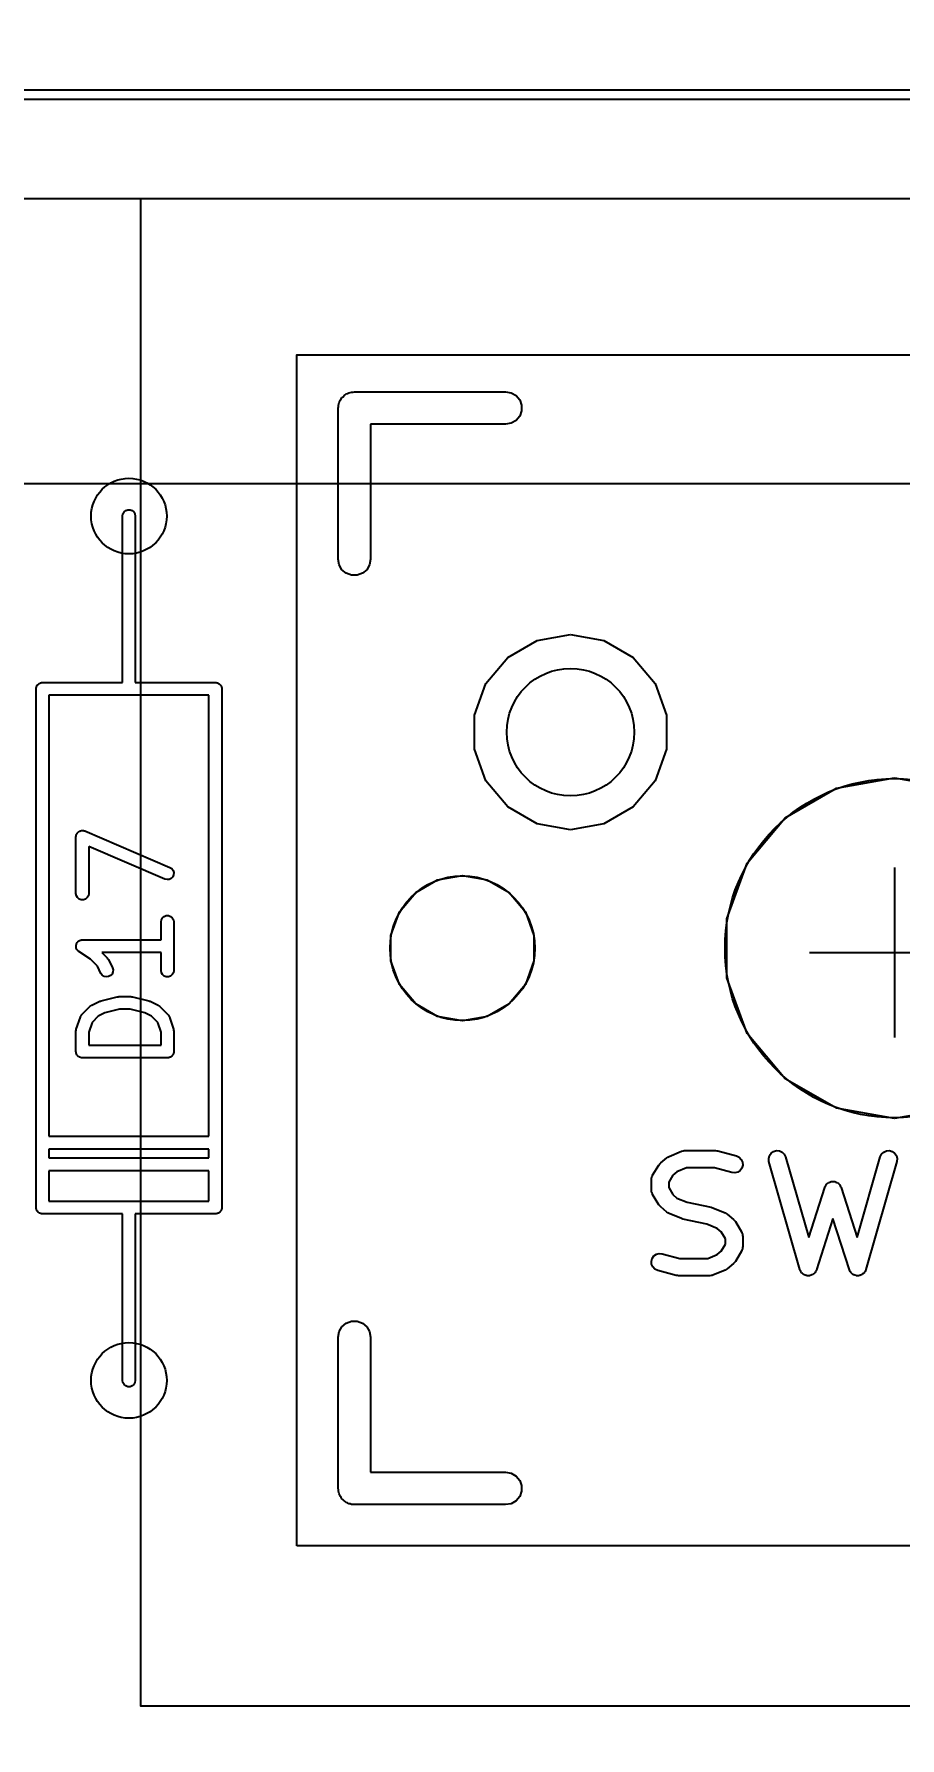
# Model space of a CAD drawing. Header units: millimetres. Extents: x 71 to 299, y 93 to 256.
# Drawn here: x 228.08 to 238.26, y 187.5 to 207.53 of the extents above; entities that cross this region are included whole.
import ezdxf

# ---------------------------------------------------------------- set-up
doc = ezdxf.new("R2010")
doc.units = ezdxf.units.MM
for name, color, linetype in [('BLACK', 7, 'Continuous'), ('PCB', 4, 'Continuous'), ('PCB_参照', 4, 'Continuous'), ('プレート', 6, 'Continuous'), ('物理キー', 7, 'Continuous')]:
    doc.layers.add(name, color=color, linetype=linetype)
doc.layers.add('化粧板', color=1, linetype='Continuous', transparency=0.6)
doc.layers.add('補助線', color=4, linetype='Continuous', transparency=0.6)
doc.layers.add('寸法', color=7, linetype='Continuous', true_color=0xffbdf8)
doc.styles.get("Standard").update_dxf_attribs({"font": 'arial.ttf', "height": 0.138})
doc.dimstyles.new('JIS-1', dxfattribs={"dimtxt": 2.5, "dimasz": 2.5, "dimexe": 1.25, "dimexo": 0.625, "dimtad": 1, "dimtxsty": 'Standard', "dimblk": 'OPEN', "dimcen": 2.5, "dimadec": 0, "dimazin": 0, "dimtfac": 1, "dimtmove": 0, "dimatfit": 3, "dimldrblk": 'OPEN', "dimfxl": 1, "dimarcsym": 0})

# ---------------------------------------------------------------- blocks, each defined once
blk = doc.blocks.new('PCB詳細')
at = {"layer": 'BLACK'}
for p, q in [((167.57, -53.4793), (167.585, -53.471)), ((167.585, -53.471), (167.601, -53.4681)), ((167.601, -53.4681), (167.617, -53.4624)), ((167.617, -53.4624), (167.634, -53.4624)), ((167.634, -53.4624), (167.65, -53.4595)), ((167.65, -53.4595), (169.428, -53.4595)), ((169.428, -53.4595), (169.493, -53.471)), ((169.493, -53.471), (169.55, -53.5041)), ((167.459, -53.65), (167.462, -53.6336)), ((167.459, -55.428), (167.459, -53.65)), ((167.462, -53.6169), (167.468, -53.6013)), ((167.462, -53.6336), (167.462, -53.6169)), ((167.468, -53.6013), (167.471, -53.5848)), ((167.471, -53.5848), (167.479, -53.5704)), ((167.479, -53.5704), (167.485, -53.5547)), ((167.485, -53.5547), (167.496, -53.542)), ((167.496, -53.542), (167.504, -53.5275)), ((167.504, -53.5275), (167.517, -53.5168)), ((167.517, -53.5168), (167.528, -53.5041)), ((167.528, -53.5041), (167.542, -53.4957)), ((167.542, -53.4957), (167.555, -53.485)), ((167.555, -53.485), (167.57, -53.4793)), ((169.55, -53.5041), (169.593, -53.5547)), ((169.593, -53.5547), (169.616, -53.6169)), ((169.616, -53.6169), (169.616, -53.6831)), ((169.428, -53.8405), (167.84, -53.8405)), ((167.84, -53.8405), (167.84, -55.428)), ((169.493, -53.829), (169.428, -53.8405)), ((169.55, -53.7959), (169.493, -53.829)), ((169.593, -53.7452), (169.55, -53.7959)), ((169.616, -53.6831), (169.593, -53.7452)), ((164.93, -54.8943), (164.943, -54.8718)), ((164.943, -54.8718), (164.963, -54.855)), ((164.963, -54.855), (164.987, -54.8461)), ((164.987, -54.8461), (165.013, -54.8461)), ((165.013, -54.8461), (165.037, -54.855)), ((165.037, -54.855), (165.057, -54.8718)), ((165.057, -54.8718), (165.07, -54.8943)), ((164.925, -54.92), (164.93, -54.8943)), ((164.925, -56.19), (164.925, -54.92)), ((165.07, -54.8943), (165.075, -54.92)), ((165.075, -54.92), (165.075, -56.19)), ((167.471, -55.4932), (167.459, -55.428)), ((167.84, -55.428), (167.829, -55.4932)), ((167.504, -55.5505), (167.471, -55.4932)), ((167.555, -55.593), (167.504, -55.5505)), ((167.617, -55.6156), (167.555, -55.593)), ((167.683, -55.6156), (167.617, -55.6156)), ((167.745, -55.593), (167.683, -55.6156)), ((167.796, -55.5505), (167.745, -55.593)), ((167.829, -55.4932), (167.796, -55.5505)), ((164.925, -56.877), (164.925, -56.19)), ((165.075, -56.19), (165.075, -56.877)), ((169.452, -56.5811), (169.798, -56.3818)), ((169.798, -56.3818), (170.19, -56.3126)), ((170.19, -56.3126), (170.582, -56.3818)), ((170.582, -56.3818), (170.928, -56.5811)), ((169.196, -56.8863), (169.452, -56.5811)), ((170.928, -56.5811), (171.184, -56.8863)), ((163.965, -56.8804), (163.971, -56.8781)), ((163.971, -56.8781), (163.978, -56.8781)), ((163.978, -56.8781), (163.984, -56.877)), ((163.984, -56.877), (164.925, -56.877)), ((165.075, -56.877), (166.016, -56.877)), ((166.016, -56.877), (166.022, -56.8781)), ((166.022, -56.8781), (166.029, -56.8781)), ((166.029, -56.8781), (166.035, -56.8804)), ((163.909, -56.952), (163.91, -56.9455)), ((163.909, -63.048), (163.909, -56.952)), ((163.91, -56.939), (163.912, -56.9328)), ((163.91, -56.9455), (163.91, -56.939)), ((163.912, -56.9328), (163.914, -56.9263)), ((163.914, -56.9263), (163.917, -56.9207)), ((163.917, -56.9207), (163.919, -56.9145)), ((163.919, -56.9145), (163.923, -56.9095)), ((163.923, -56.9095), (163.927, -56.9038)), ((163.927, -56.9038), (163.932, -56.8996)), ((163.932, -56.8996), (163.936, -56.8945)), ((163.936, -56.8945), (163.941, -56.8913)), ((163.941, -56.8913), (163.946, -56.887)), ((163.946, -56.887), (163.953, -56.8848)), ((163.953, -56.8848), (163.958, -56.8815)), ((163.958, -56.8815), (163.965, -56.8804)), ((165, -57.027), (164.059, -57.027)), ((164.059, -57.027), (164.059, -62.211)), ((165.941, -57.027), (165, -57.027)), ((165.941, -62.211), (165.941, -57.027)), ((166.035, -56.8804), (166.042, -56.8815)), ((166.042, -56.8815), (166.047, -56.8848)), ((166.047, -56.8848), (166.053, -56.887)), ((166.053, -56.887), (166.059, -56.8913)), ((166.059, -56.8913), (166.064, -56.8945)), ((166.064, -56.8945), (166.068, -56.8996)), ((166.068, -56.8996), (166.073, -56.9038)), ((166.073, -56.9038), (166.077, -56.9095)), ((166.077, -56.9095), (166.081, -56.9145)), ((166.081, -56.9145), (166.083, -56.9207)), ((166.083, -56.9207), (166.086, -56.9263)), ((166.086, -56.9263), (166.088, -56.9328)), ((166.088, -56.9328), (166.09, -56.939)), ((166.09, -56.939), (166.09, -56.9455)), ((166.09, -56.9455), (166.091, -56.952)), ((166.091, -56.952), (166.091, -63.048)), ((169.06, -57.2608), (169.196, -56.8863)), ((171.184, -56.8863), (171.32, -57.2608)), ((169.06, -57.6592), (169.06, -57.2608)), ((171.32, -57.2608), (171.32, -57.6592)), ((169.196, -58.0337), (169.06, -57.6592)), ((171.32, -57.6592), (171.184, -58.0337)), ((169.452, -58.3389), (169.196, -58.0337)), ((171.184, -58.0337), (170.928, -58.3389)), ((173.315, -58.1192), (174, -57.9985)), ((174, -57.9985), (174.685, -58.1192)), ((172.713, -58.4667), (173.315, -58.1192)), ((169.798, -58.5382), (169.452, -58.3389)), ((170.928, -58.3389), (170.582, -58.5382)), ((172.267, -58.9992), (172.713, -58.4667)), ((164.377, -58.6905), (164.379, -58.682)), ((164.379, -58.6734), (164.381, -58.6692)), ((164.379, -58.682), (164.379, -58.6734)), ((164.381, -58.6692), (164.382, -58.6648)), ((164.382, -58.6648), (164.386, -58.6573)), ((164.386, -58.6573), (164.39, -58.6494)), ((164.39, -58.6494), (164.393, -58.6461)), ((164.393, -58.6461), (164.395, -58.6423)), ((164.395, -58.6423), (164.402, -58.6367)), ((164.402, -58.6367), (164.407, -58.6304)), ((164.407, -58.6304), (164.411, -58.6284)), ((164.411, -58.6284), (164.415, -58.6255)), ((164.415, -58.6255), (164.423, -58.6226)), ((164.423, -58.6226), (164.431, -58.6187)), ((164.431, -58.6187), (164.435, -58.6181)), ((164.435, -58.6181), (164.439, -58.6166)), ((164.439, -58.6166), (164.448, -58.6166)), ((164.448, -58.6166), (164.457, -58.6156)), ((164.457, -58.6156), (164.461, -58.6166)), ((164.461, -58.6166), (164.465, -58.6166)), ((164.465, -58.6166), (164.474, -58.6196)), ((164.474, -58.6196), (164.482, -58.6215)), ((164.482, -58.6215), (165.482, -59.0501)), ((170.19, -58.6074), (169.798, -58.5382)), ((170.582, -58.5382), (170.19, -58.6074)), ((164.377, -59.3571), (164.377, -58.6905)), ((165.423, -59.188), (164.527, -58.8042)), ((164.527, -58.8042), (164.527, -59.3571)), ((165.482, -59.0501), (165.504, -59.0644)), ((165.504, -59.0644), (165.519, -59.0852)), ((172.029, -59.6524), (172.267, -58.9992)), ((165.448, -59.1939), (165.423, -59.188)), ((165.474, -59.1908), (165.448, -59.1939)), ((165.497, -59.1791), (165.474, -59.1908)), ((165.515, -59.1601), (165.497, -59.1791)), ((165.525, -59.1362), (165.515, -59.1601)), ((165.519, -59.0852), (165.527, -59.1102)), ((165.527, -59.1102), (165.525, -59.1362)), ((168.371, -59.3457), (168.628, -59.1974)), ((168.628, -59.1974), (168.92, -59.1458)), ((168.92, -59.1458), (169.212, -59.1974)), ((169.212, -59.1974), (169.469, -59.3457)), ((164.382, -59.3828), (164.377, -59.3571)), ((164.395, -59.4054), (164.382, -59.3828)), ((164.415, -59.4221), (164.395, -59.4054)), ((164.439, -59.431), (164.415, -59.4221)), ((164.465, -59.431), (164.439, -59.431)), ((164.49, -59.4221), (164.465, -59.431)), ((164.51, -59.4054), (164.49, -59.4221)), ((164.523, -59.3828), (164.51, -59.4054)), ((164.527, -59.3571), (164.523, -59.3828)), ((168.18, -59.5729), (168.371, -59.3457)), ((169.469, -59.3457), (169.66, -59.5729)), ((165.377, -59.6905), (165.382, -59.6648)), ((165.382, -59.6648), (165.395, -59.6423)), ((165.395, -59.6423), (165.415, -59.6255)), ((165.415, -59.6255), (165.439, -59.6166)), ((165.439, -59.6166), (165.465, -59.6166)), ((165.465, -59.6166), (165.49, -59.6255)), ((165.49, -59.6255), (165.51, -59.6423)), ((165.51, -59.6423), (165.523, -59.6648)), ((165.523, -59.6648), (165.527, -59.6905)), ((168.079, -59.8517), (168.18, -59.5729)), ((169.66, -59.5729), (169.761, -59.8517)), ((172.029, -60.3476), (172.029, -59.6524)), ((165.377, -59.9012), (165.377, -59.6905)), ((165.527, -59.6905), (165.527, -60.2619)), ((168.079, -60.1483), (168.079, -59.8517)), ((169.761, -59.8517), (169.761, -60.1483)), ((164.378, -59.9714), (164.379, -59.9673)), ((164.379, -59.9803), (164.378, -59.9714)), ((164.379, -59.9632), (164.382, -59.9548)), ((164.379, -59.9673), (164.379, -59.9632)), ((164.379, -59.9892), (164.379, -59.9803)), ((164.38, -59.9931), (164.379, -59.9892)), ((164.38, -59.9973), (164.38, -59.9931)), ((164.384, -60.0053), (164.38, -59.9973)), ((164.382, -59.9548), (164.384, -59.9461)), ((164.384, -59.9461), (164.386, -59.9426)), ((164.387, -60.0137), (164.384, -60.0053)), ((164.386, -59.9426), (164.387, -59.9387)), ((164.387, -59.9387), (164.393, -59.9318)), ((164.39, -60.0169), (164.387, -60.0137)), ((164.392, -60.0206), (164.39, -60.0169)), ((164.398, -60.0268), (164.392, -60.0206)), ((164.393, -59.9318), (164.398, -59.9244)), ((164.398, -59.9244), (164.402, -59.9219)), ((164.404, -60.0336), (164.398, -60.0268)), ((164.402, -59.9219), (164.404, -59.9187)), ((164.404, -59.9187), (164.412, -59.9143)), ((164.408, -60.0357), (164.404, -60.0336)), ((164.411, -60.0386), (164.408, -60.0357)), ((164.547, -60.1297), (164.411, -60.0386)), ((164.412, -59.9143), (164.419, -59.909)), ((164.419, -59.909), (164.423, -59.9078)), ((164.423, -59.9078), (164.427, -59.9057)), ((164.427, -59.9057), (164.436, -59.9042)), ((164.436, -59.9042), (164.444, -59.9016)), ((164.444, -59.9016), (164.448, -59.9019)), ((164.448, -59.9019), (164.452, -59.9012)), ((164.452, -59.9012), (165.377, -59.9012)), ((165.377, -60.0512), (164.681, -60.0512)), ((164.681, -60.0512), (164.744, -60.1136)), ((165.377, -60.2619), (165.377, -60.0512)), ((164.629, -60.2111), (164.547, -60.1297)), ((164.671, -60.2954), (164.629, -60.2111)), ((164.744, -60.1136), (164.75, -60.1235)), ((164.75, -60.1235), (164.758, -60.1331)), ((164.758, -60.1331), (164.805, -60.2284)), ((164.811, -60.2793), (164.801, -60.3032)), ((164.805, -60.2284), (164.813, -60.2533)), ((164.813, -60.2533), (164.811, -60.2793)), ((165.382, -60.2876), (165.377, -60.2619)), ((165.527, -60.2619), (165.523, -60.2876)), ((168.18, -60.4271), (168.079, -60.1483)), ((169.761, -60.1483), (169.66, -60.4271)), ((164.687, -60.3164), (164.671, -60.2954)), ((164.708, -60.3307), (164.687, -60.3164)), ((164.734, -60.3368), (164.708, -60.3307)), ((164.759, -60.3338), (164.734, -60.3368)), ((164.783, -60.3221), (164.759, -60.3338)), ((164.801, -60.3032), (164.783, -60.3221)), ((165.395, -60.3101), (165.382, -60.2876)), ((165.415, -60.3269), (165.395, -60.3101)), ((165.439, -60.3358), (165.415, -60.3269)), ((165.465, -60.3358), (165.439, -60.3358)), ((165.49, -60.3269), (165.465, -60.3358)), ((165.51, -60.3101), (165.49, -60.3269)), ((165.523, -60.2876), (165.51, -60.3101)), ((168.371, -60.6543), (168.18, -60.4271)), ((169.66, -60.4271), (169.469, -60.6543)), ((172.267, -61.0008), (172.029, -60.3476)), ((164.447, -60.7803), (164.542, -60.6851)), ((164.542, -60.6851), (164.552, -60.6782)), ((164.552, -60.6782), (164.562, -60.671)), ((164.562, -60.671), (164.657, -60.6234)), ((164.657, -60.6234), (164.665, -60.6211)), ((164.665, -60.6211), (164.672, -60.6177)), ((164.672, -60.6177), (164.863, -60.5701)), ((164.863, -60.5701), (164.872, -60.5694)), ((164.872, -60.5694), (164.881, -60.5679)), ((164.881, -60.5679), (165.024, -60.5679)), ((165.024, -60.5679), (165.033, -60.5694)), ((165.033, -60.5694), (165.042, -60.5701)), ((165.042, -60.5701), (165.232, -60.6177)), ((165.232, -60.6177), (165.24, -60.6211)), ((165.24, -60.6211), (165.248, -60.6234)), ((165.248, -60.6234), (165.343, -60.671)), ((165.343, -60.671), (165.353, -60.6782)), ((165.353, -60.6782), (165.363, -60.6851)), ((165.363, -60.6851), (165.458, -60.7803)), ((168.628, -60.8026), (168.371, -60.6543)), ((169.469, -60.6543), (169.212, -60.8026)), ((164.381, -60.9525), (164.429, -60.8096)), ((164.429, -60.8096), (164.431, -60.8058)), ((164.431, -60.8058), (164.432, -60.8016)), ((164.432, -60.8016), (164.437, -60.7944)), ((164.437, -60.7944), (164.441, -60.7867)), ((164.441, -60.7867), (164.444, -60.7838)), ((164.444, -60.7838), (164.447, -60.7803)), ((164.566, -60.8738), (164.527, -60.9884)), ((164.64, -60.7997), (164.566, -60.8738)), ((164.717, -60.7612), (164.64, -60.7997)), ((164.89, -60.7179), (164.717, -60.7612)), ((165.015, -60.7179), (164.89, -60.7179)), ((165.188, -60.7612), (165.015, -60.7179)), ((165.265, -60.7997), (165.188, -60.7612)), ((165.339, -60.8738), (165.265, -60.7997)), ((165.377, -60.9884), (165.339, -60.8738)), ((165.458, -60.7803), (165.46, -60.7838)), ((165.46, -60.7838), (165.464, -60.7867)), ((165.464, -60.7867), (165.468, -60.7944)), ((165.468, -60.7944), (165.473, -60.8016)), ((165.473, -60.8016), (165.474, -60.8058)), ((165.474, -60.8058), (165.476, -60.8096)), ((165.476, -60.8096), (165.524, -60.9525)), ((168.92, -60.8541), (168.628, -60.8026)), ((169.212, -60.8026), (168.92, -60.8541)), ((164.377, -60.9762), (164.379, -60.9643)), ((164.377, -61.2143), (164.377, -60.9762)), ((164.379, -60.9643), (164.381, -60.9525)), ((164.527, -60.9884), (164.527, -61.1393)), ((165.377, -61.1393), (165.377, -60.9884)), ((165.524, -60.9525), (165.525, -60.9643)), ((165.525, -60.9643), (165.527, -60.9762)), ((165.527, -60.9762), (165.527, -61.2143)), ((172.713, -61.5332), (172.267, -61.0008)), ((164.379, -61.2207), (164.377, -61.2143)), ((164.379, -61.2273), (164.379, -61.2207)), ((164.381, -61.2335), (164.379, -61.2273)), ((164.382, -61.2399), (164.381, -61.2335)), ((164.385, -61.2456), (164.382, -61.2399)), ((164.387, -61.2518), (164.385, -61.2456)), ((164.392, -61.2568), (164.387, -61.2518)), ((164.395, -61.2625), (164.392, -61.2568)), ((164.4, -61.2667), (164.395, -61.2625)), ((164.404, -61.2717), (164.4, -61.2667)), ((164.41, -61.275), (164.404, -61.2717)), ((164.415, -61.2792), (164.41, -61.275)), ((164.421, -61.2815), (164.415, -61.2792)), ((164.427, -61.2848), (164.421, -61.2815)), ((164.433, -61.2859), (164.427, -61.2848)), ((164.439, -61.2881), (164.433, -61.2859)), ((164.527, -61.1393), (165.377, -61.1393)), ((165.472, -61.2859), (165.465, -61.2881)), ((165.478, -61.2848), (165.472, -61.2859)), ((165.484, -61.2815), (165.478, -61.2848)), ((165.49, -61.2792), (165.484, -61.2815)), ((165.495, -61.275), (165.49, -61.2792)), ((165.501, -61.2717), (165.495, -61.275)), ((165.505, -61.2667), (165.501, -61.2717)), ((165.51, -61.2625), (165.505, -61.2667)), ((165.513, -61.2568), (165.51, -61.2625)), ((165.517, -61.2518), (165.513, -61.2568)), ((165.52, -61.2456), (165.517, -61.2518)), ((165.523, -61.2399), (165.52, -61.2456)), ((165.524, -61.2335), (165.523, -61.2399)), ((165.526, -61.2273), (165.524, -61.2335)), ((165.527, -61.2143), (165.526, -61.2207)), ((165.526, -61.2207), (165.526, -61.2273)), ((164.446, -61.2881), (164.439, -61.2881)), ((164.452, -61.2893), (164.446, -61.2881)), ((165.452, -61.2893), (164.452, -61.2893)), ((165.459, -61.2881), (165.452, -61.2893)), ((165.465, -61.2881), (165.459, -61.2881)), ((173.315, -61.8808), (172.713, -61.5332)), ((174, -62.0015), (173.315, -61.8808)), ((174.685, -61.8808), (174, -62.0015)), ((164.059, -62.211), (165.941, -62.211)), ((164.059, -62.361), (164.059, -62.465)), ((165.941, -62.361), (164.059, -62.361)), ((164.059, -62.465), (165.941, -62.465)), ((165.941, -62.465), (165.941, -62.361)), ((171.25, -62.5224), (171.322, -62.4619)), ((171.322, -62.4619), (171.336, -62.4544)), ((171.336, -62.4544), (171.348, -62.4462)), ((171.348, -62.4462), (171.493, -62.3857)), ((171.493, -62.3857), (171.496, -62.3852)), ((171.496, -62.3852), (171.498, -62.3841)), ((171.498, -62.3841), (171.513, -62.3814)), ((171.513, -62.3814), (171.528, -62.378)), ((171.528, -62.378), (171.53, -62.3783)), ((171.53, -62.3783), (171.533, -62.3779)), ((171.533, -62.3779), (171.895, -62.3779)), ((171.895, -62.3779), (171.909, -62.3803)), ((171.909, -62.3803), (171.923, -62.3816)), ((171.923, -62.3816), (172.14, -62.4421)), ((172.14, -62.4421), (172.172, -62.4573)), ((172.172, -62.4573), (172.197, -62.4825)), ((172.197, -62.4825), (172.212, -62.5146)), ((172.52, -62.4723), (172.528, -62.4381)), ((172.523, -62.5074), (172.52, -62.4723)), ((172.528, -62.4381), (172.548, -62.4089)), ((172.548, -62.4089), (172.577, -62.3882)), ((172.577, -62.3882), (172.611, -62.3785)), ((172.611, -62.3785), (172.646, -62.381)), ((172.646, -62.381), (172.678, -62.3953)), ((172.678, -62.3953), (172.703, -62.4199)), ((172.703, -62.4199), (172.719, -62.4516)), ((172.719, -62.4516), (172.99, -63.399)), ((173.559, -63.399), (173.83, -62.4516)), ((173.83, -62.4516), (173.845, -62.4199)), ((173.845, -62.4199), (173.871, -62.3953)), ((173.871, -62.3953), (173.903, -62.381)), ((173.903, -62.381), (173.938, -62.3785)), ((173.938, -62.3785), (173.972, -62.3882)), ((173.972, -62.3882), (174, -62.4089)), ((174, -62.4089), (174.02, -62.4381)), ((174.02, -62.4381), (174.029, -62.4723)), ((174.029, -62.4723), (174.025, -62.5074)), ((165.941, -62.615), (164.059, -62.615)), ((164.059, -62.615), (164.059, -62.973)), ((165.941, -62.973), (165.941, -62.615)), ((171.145, -62.6946), (171.147, -62.6867)), ((171.147, -62.6867), (171.152, -62.6782)), ((171.152, -62.6782), (171.155, -62.6692)), ((171.155, -62.6692), (171.228, -62.5482)), ((171.228, -62.5482), (171.239, -62.5354)), ((171.239, -62.5354), (171.25, -62.5224)), ((171.393, -62.6675), (171.344, -62.7496)), ((171.441, -62.6279), (171.393, -62.6675)), ((171.553, -62.5811), (171.441, -62.6279)), ((171.882, -62.5811), (171.553, -62.5811)), ((172.086, -62.6379), (171.882, -62.5811)), ((172.121, -62.6413), (172.086, -62.6379)), ((172.155, -62.6325), (172.121, -62.6413)), ((172.184, -62.6125), (172.155, -62.6325)), ((172.205, -62.5838), (172.184, -62.6125)), ((172.214, -62.5498), (172.205, -62.5838)), ((172.212, -62.5146), (172.214, -62.5498)), ((172.886, -63.7774), (172.523, -62.5074)), ((174.025, -62.5074), (173.662, -63.7774)), ((171.141, -62.7214), (171.142, -62.7118)), ((171.141, -62.8424), (171.141, -62.7214)), ((171.142, -62.852), (171.141, -62.8424)), ((171.142, -62.7118), (171.143, -62.7021)), ((171.143, -62.8617), (171.142, -62.852)), ((171.143, -62.7021), (171.145, -62.6946)), ((171.145, -62.8692), (171.143, -62.8617)), ((171.147, -62.8771), (171.145, -62.8692)), ((171.152, -62.8856), (171.147, -62.8771)), ((171.155, -62.8947), (171.152, -62.8856)), ((171.344, -62.7496), (171.344, -62.8142)), ((171.344, -62.8142), (171.393, -62.8963)), ((172.99, -63.399), (173.178, -62.8114)), ((173.178, -62.8114), (173.179, -62.8078)), ((173.179, -62.8078), (173.18, -62.8039)), ((173.18, -62.8039), (173.188, -62.7923)), ((173.188, -62.7923), (173.194, -62.7802)), ((173.194, -62.7802), (173.197, -62.7775)), ((173.197, -62.7775), (173.199, -62.7741)), ((173.199, -62.7741), (173.21, -62.7657)), ((173.21, -62.7657), (173.22, -62.7565)), ((173.22, -62.7565), (173.224, -62.7549)), ((173.224, -62.7549), (173.227, -62.7525)), ((173.227, -62.7525), (173.24, -62.7483)), ((173.24, -62.7483), (173.253, -62.7431)), ((173.253, -62.7431), (173.257, -62.7429)), ((173.257, -62.7429), (173.261, -62.7417)), ((173.261, -62.7417), (173.274, -62.7422)), ((173.274, -62.7422), (173.288, -62.7417)), ((173.288, -62.7417), (173.292, -62.7429)), ((173.292, -62.7429), (173.296, -62.7431)), ((173.296, -62.7431), (173.309, -62.7483)), ((173.309, -62.7483), (173.322, -62.7525)), ((173.322, -62.7525), (173.325, -62.7549)), ((173.325, -62.7549), (173.329, -62.7565)), ((173.329, -62.7565), (173.339, -62.7657)), ((173.339, -62.7657), (173.349, -62.7741)), ((173.349, -62.7741), (173.352, -62.7775)), ((173.352, -62.7775), (173.355, -62.7802)), ((173.355, -62.7802), (173.361, -62.7923)), ((173.361, -62.7923), (173.368, -62.8039)), ((173.368, -62.8039), (173.369, -62.8078)), ((173.369, -62.8078), (173.371, -62.8114)), ((173.371, -62.8114), (173.559, -63.399)), ((163.91, -63.0545), (163.909, -63.048)), ((163.91, -63.061), (163.91, -63.0545)), ((163.912, -63.0672), (163.91, -63.061)), ((163.914, -63.0737), (163.912, -63.0672)), ((163.917, -63.0793), (163.914, -63.0737)), ((163.919, -63.0855), (163.917, -63.0793)), ((163.923, -63.0905), (163.919, -63.0855)), ((164.059, -62.973), (165, -62.973)), ((165, -62.973), (165.941, -62.973)), ((166.081, -63.0855), (166.077, -63.0905)), ((166.083, -63.0793), (166.081, -63.0855)), ((166.086, -63.0737), (166.083, -63.0793)), ((166.088, -63.0672), (166.086, -63.0737)), ((166.09, -63.061), (166.088, -63.0672)), ((166.091, -63.048), (166.09, -63.0545)), ((166.09, -63.0545), (166.09, -63.061)), ((171.228, -63.0156), (171.155, -62.8947)), ((171.239, -63.0284), (171.228, -63.0156)), ((171.25, -63.0414), (171.239, -63.0284)), ((171.322, -63.1019), (171.25, -63.0414)), ((171.393, -62.8963), (171.441, -62.9359)), ((171.441, -62.9359), (171.563, -62.9868)), ((171.563, -62.9868), (171.844, -63.0453)), ((171.844, -63.0453), (171.853, -63.0489)), ((171.853, -63.0489), (171.862, -63.051)), ((171.862, -63.051), (172.007, -63.1115)), ((163.927, -63.0962), (163.923, -63.0905)), ((163.932, -63.1004), (163.927, -63.0962)), ((163.936, -63.1055), (163.932, -63.1004)), ((163.941, -63.1087), (163.936, -63.1055)), ((163.946, -63.113), (163.941, -63.1087)), ((163.953, -63.1152), (163.946, -63.113)), ((163.958, -63.1185), (163.953, -63.1152)), ((163.965, -63.1196), (163.958, -63.1185)), ((163.971, -63.1219), (163.965, -63.1196)), ((163.978, -63.1219), (163.971, -63.1219)), ((163.984, -63.123), (163.978, -63.1219)), ((164.925, -63.123), (163.984, -63.123)), ((164.925, -63.81), (164.925, -63.123)), ((166.016, -63.123), (165.075, -63.123)), ((165.075, -63.123), (165.075, -63.81)), ((166.022, -63.1219), (166.016, -63.123)), ((166.029, -63.1219), (166.022, -63.1219)), ((166.035, -63.1196), (166.029, -63.1219)), ((166.042, -63.1185), (166.035, -63.1196)), ((166.047, -63.1152), (166.042, -63.1185)), ((166.053, -63.113), (166.047, -63.1152)), ((166.059, -63.1087), (166.053, -63.113)), ((166.064, -63.1055), (166.059, -63.1087)), ((166.068, -63.1004), (166.064, -63.1055)), ((166.073, -63.0962), (166.068, -63.1004)), ((166.077, -63.0905), (166.073, -63.0962)), ((171.336, -63.1094), (171.322, -63.1019)), ((171.348, -63.1176), (171.336, -63.1094)), ((171.493, -63.1781), (171.348, -63.1176)), ((171.503, -63.1802), (171.493, -63.1781)), ((171.512, -63.1837), (171.503, -63.1802)), ((171.793, -63.2423), (171.512, -63.1837)), ((171.915, -63.2931), (171.793, -63.2423)), ((172.007, -63.1115), (172.02, -63.1196)), ((172.02, -63.1196), (172.033, -63.1272)), ((172.033, -63.1272), (172.106, -63.1877)), ((172.106, -63.1877), (172.117, -63.2006)), ((172.117, -63.2006), (172.128, -63.2134)), ((172.128, -63.2134), (172.2, -63.3344)), ((173.274, -63.1757), (173.081, -63.7805)), ((173.468, -63.7805), (173.274, -63.1757)), ((171.962, -63.3327), (171.915, -63.2931)), ((172.012, -63.4148), (171.962, -63.3327)), ((171.962, -63.5615), (172.012, -63.4795)), ((172.012, -63.4795), (172.012, -63.4148)), ((172.2, -63.3344), (172.204, -63.3435)), ((172.204, -63.3435), (172.209, -63.3519)), ((172.209, -63.3519), (172.21, -63.3598)), ((172.21, -63.3598), (172.213, -63.3673)), ((172.213, -63.3673), (172.213, -63.3771)), ((172.213, -63.3771), (172.215, -63.3867)), ((172.215, -63.3867), (172.215, -63.5076)), ((171.141, -63.6793), (171.151, -63.6453)), ((171.144, -63.7144), (171.141, -63.6793)), ((171.151, -63.6453), (171.171, -63.6166)), ((171.171, -63.6166), (171.2, -63.5966)), ((171.2, -63.5966), (171.234, -63.5878)), ((171.234, -63.5878), (171.269, -63.5912)), ((171.269, -63.5912), (171.474, -63.6479)), ((171.474, -63.6479), (171.803, -63.6479)), ((171.803, -63.6479), (171.915, -63.6012)), ((171.915, -63.6012), (171.962, -63.5615)), ((172.128, -63.6808), (172.117, -63.6937)), ((172.2, -63.5599), (172.128, -63.6808)), ((172.204, -63.5508), (172.2, -63.5599)), ((172.209, -63.5424), (172.204, -63.5508)), ((172.21, -63.5344), (172.209, -63.5424)), ((172.213, -63.5269), (172.21, -63.5344)), ((172.215, -63.5076), (172.213, -63.5172)), ((172.213, -63.5172), (172.213, -63.5269)), ((164.925, -65.08), (164.925, -63.81)), ((165.075, -63.81), (165.075, -65.08)), ((171.159, -63.7466), (171.144, -63.7144)), ((171.183, -63.7717), (171.159, -63.7466)), ((171.215, -63.7869), (171.183, -63.7717)), ((171.433, -63.8474), (171.215, -63.7869)), ((171.446, -63.8487), (171.433, -63.8474)), ((171.46, -63.8511), (171.446, -63.8487)), ((171.823, -63.8511), (171.46, -63.8511)), ((171.825, -63.8507), (171.823, -63.8511)), ((171.828, -63.851), (171.825, -63.8507)), ((171.842, -63.8477), (171.828, -63.851)), ((171.858, -63.845), (171.842, -63.8477)), ((171.86, -63.8438), (171.858, -63.845)), ((171.862, -63.8433), (171.86, -63.8438)), ((172.007, -63.7828), (171.862, -63.8433)), ((172.02, -63.7746), (172.007, -63.7828)), ((172.033, -63.7671), (172.02, -63.7746)), ((172.106, -63.7066), (172.033, -63.7671)), ((172.117, -63.6937), (172.106, -63.7066)), ((172.889, -63.7825), (172.886, -63.7774)), ((172.89, -63.788), (172.889, -63.7825)), ((172.896, -63.7983), (172.89, -63.788)), ((172.902, -63.8092), (172.896, -63.7983)), ((172.906, -63.8131), (172.902, -63.8092)), ((172.909, -63.8178), (172.906, -63.8131)), ((172.918, -63.8253), (172.909, -63.8178)), ((172.927, -63.8337), (172.918, -63.8253)), ((172.932, -63.836), (172.927, -63.8337)), ((172.937, -63.8394), (172.932, -63.836)), ((172.948, -63.8431), (172.937, -63.8394)), ((172.959, -63.8481), (172.948, -63.8431)), ((172.965, -63.8485), (172.959, -63.8481)), ((172.97, -63.8502), (172.965, -63.8485)), ((172.982, -63.8497), (172.97, -63.8502)), ((172.995, -63.8506), (172.982, -63.8497)), ((173, -63.849), (172.995, -63.8506)), ((173.006, -63.8488), (173, -63.849)), ((173.017, -63.8442), (173.006, -63.8488)), ((173.028, -63.8409), (173.017, -63.8442)), ((173.033, -63.8376), (173.028, -63.8409)), ((173.038, -63.8354), (173.033, -63.8376)), ((173.047, -63.8273), (173.038, -63.8354)), ((173.057, -63.8202), (173.047, -63.8273)), ((173.06, -63.8155), (173.057, -63.8202)), ((173.064, -63.8117), (173.06, -63.8155)), ((173.07, -63.801), (173.064, -63.8117)), ((173.077, -63.7909), (173.07, -63.801)), ((173.078, -63.7855), (173.077, -63.7909)), ((173.081, -63.7805), (173.078, -63.7855)), ((173.47, -63.7855), (173.468, -63.7805)), ((173.472, -63.7909), (173.47, -63.7855)), ((173.479, -63.801), (173.472, -63.7909)), ((173.484, -63.8117), (173.479, -63.801)), ((173.488, -63.8155), (173.484, -63.8117)), ((173.492, -63.8202), (173.488, -63.8155)), ((173.501, -63.8273), (173.492, -63.8202)), ((173.51, -63.8354), (173.501, -63.8273)), ((173.516, -63.8376), (173.51, -63.8354)), ((173.52, -63.8409), (173.516, -63.8376)), ((173.532, -63.8442), (173.52, -63.8409)), ((173.543, -63.8488), (173.532, -63.8442)), ((173.549, -63.849), (173.543, -63.8488)), ((173.554, -63.8506), (173.549, -63.849)), ((173.566, -63.8497), (173.554, -63.8506)), ((173.578, -63.8502), (173.566, -63.8497)), ((173.584, -63.8485), (173.578, -63.8502)), ((173.589, -63.8481), (173.584, -63.8485)), ((173.6, -63.8431), (173.589, -63.8481)), ((173.612, -63.8394), (173.6, -63.8431)), ((173.616, -63.836), (173.612, -63.8394)), ((173.621, -63.8337), (173.616, -63.836)), ((173.63, -63.8253), (173.621, -63.8337)), ((173.64, -63.8178), (173.63, -63.8253)), ((173.643, -63.8131), (173.64, -63.8178)), ((173.647, -63.8092), (173.643, -63.8131)), ((173.652, -63.7983), (173.647, -63.8092)), ((173.659, -63.788), (173.652, -63.7983)), ((173.66, -63.7825), (173.659, -63.788)), ((173.662, -63.7774), (173.66, -63.7825)), ((167.471, -64.5068), (167.504, -64.4495)), ((167.504, -64.4495), (167.555, -64.407)), ((167.555, -64.407), (167.617, -64.3844)), ((167.617, -64.3844), (167.683, -64.3844)), ((167.683, -64.3844), (167.745, -64.407)), ((167.745, -64.407), (167.796, -64.4495)), ((167.796, -64.4495), (167.829, -64.5068)), ((167.459, -64.572), (167.471, -64.5068)), ((167.459, -66.35), (167.459, -64.572)), ((167.829, -64.5068), (167.84, -64.572)), ((167.84, -64.572), (167.84, -66.1595)), ((164.93, -65.1057), (164.925, -65.08)), ((165.075, -65.08), (165.07, -65.1057)), ((164.943, -65.1282), (164.93, -65.1057)), ((164.963, -65.145), (164.943, -65.1282)), ((164.987, -65.1539), (164.963, -65.145)), ((165.013, -65.1539), (164.987, -65.1539)), ((165.037, -65.145), (165.013, -65.1539)), ((165.057, -65.1282), (165.037, -65.145)), ((165.07, -65.1057), (165.057, -65.1282)), ((167.84, -66.1595), (169.428, -66.1595)), ((169.428, -66.1595), (169.493, -66.171)), ((169.493, -66.171), (169.55, -66.2041)), ((169.55, -66.2041), (169.593, -66.2548)), ((169.593, -66.2548), (169.616, -66.3169)), ((167.462, -66.3664), (167.459, -66.35)), ((167.462, -66.3831), (167.462, -66.3664)), ((167.468, -66.3987), (167.462, -66.3831)), ((167.471, -66.4152), (167.468, -66.3987)), ((167.479, -66.4296), (167.471, -66.4152)), ((167.485, -66.4453), (167.479, -66.4296)), ((167.496, -66.458), (167.485, -66.4453)), ((167.504, -66.4725), (167.496, -66.458)), ((167.517, -66.4832), (167.504, -66.4725)), ((167.528, -66.4959), (167.517, -66.4832)), ((169.593, -66.4453), (169.55, -66.4959)), ((169.616, -66.3831), (169.593, -66.4453)), ((169.616, -66.3169), (169.616, -66.3831)), ((167.542, -66.5043), (167.528, -66.4959)), ((167.555, -66.515), (167.542, -66.5043)), ((167.57, -66.5207), (167.555, -66.515)), ((167.585, -66.529), (167.57, -66.5207)), ((167.601, -66.5319), (167.585, -66.529)), ((167.617, -66.5376), (167.601, -66.5319)), ((167.634, -66.5376), (167.617, -66.5376)), ((167.65, -66.5405), (167.634, -66.5376)), ((169.428, -66.5405), (167.65, -66.5405)), ((169.493, -66.529), (169.428, -66.5405)), ((169.55, -66.4959), (169.493, -66.529))]:
    blk.add_line(p, q, dxfattribs=at)
for centre, radius in [((165, -54.92), 0.4445), ((170.19, -57.46), 0.7493), ((174, -60), 1.9939), ((168.92, -60), 0.8509), ((165, -65.08), 0.4445)]:
    blk.add_circle(centre, radius, dxfattribs=at)
blk = doc.blocks.new('A$C28663')
at = {"layer": 'PCB'}
blk.add_blockref('PCB詳細', (-35.075, 145.925), dxfattribs=at)
blk = doc.blocks.new('_OPEN')
at = {"color": 0, "linetype": 'ByBlock', "lineweight": -2}
for p, q in [((-1, 0.166667), (0, 0)), ((-1, -0.166667), (0, 0)), ((0, 0), (-1, 0))]:
    blk.add_line(p, q, dxfattribs=at)
blk = doc.blocks.new('*D10')
at = {"layer": 'Defpoints', "color": 0}
for p in [(162.199, 206.874), (281.115, 206.874), (162.199, 205.594)]:
    blk.add_point(p, dxfattribs=at)
at = {"layer": '寸法', "color": 0, "lineweight": -2}
for p, q in [((281.115, 205.594), (281.115, 213.47)), ((162.824, 206.874), (282.365, 206.874)), ((281.115, 205.594), (281.115, 206.874)), ((162.824, 205.594), (282.365, 205.594)), ((281.115, 203.094), (281.115, 200.594))]:
    blk.add_line(p, q, dxfattribs=at)
at = {"layer": '寸法', "color": 0, "lineweight": -2, "xscale": 2.5, "yscale": 2.5, "zscale": 2.5}
for p, rotation in [((281.115, 206.874), 270), ((281.115, 205.594), 90)]:
    blk.add_blockref('_OPEN', p, dxfattribs=dict(at, rotation=rotation))
at = {"layer": '寸法', "color": 0, "insert": (280.407, 212.672), "char_height": 0.138, "attachment_point": 5, "rotation": 90}
blk.add_mtext('1,28', dxfattribs=at)

msp = doc.modelspace()

# ---------------------------------------------------------------- linework, layer by layer
at = {"layer": 'プレート'}
msp.add_lwpolyline([(268.277, 103.757, 0.414214), (274.277, 109.757), (274.277, 206.757), (92.172, 206.757), (92.172, 109.757, 0.414214), (98.172, 103.757)], format="xyb", close=True, dxfattribs=at)
msp.add_lwpolyline([(231.172, 189.757), (231.172, 203.757), (245.172, 203.757), (245.172, 189.757)], close=True, dxfattribs=at)
at = {"layer": '化粧板'}
msp.add_lwpolyline([(177.088, 110.625), (99.808, 110.625), (99.808, 149.872), (109.308, 149.872), (109.308, 167.594), (104.558, 167.594), (104.558, 187.872), (114.058, 187.872), (114.058, 206.874), (267.333, 206.874), (267.287, 129.557), (215.135, 129.588), (215.135, 110.625), (194.808, 110.625), (194.808, 129.594), (177.088, 129.594)], close=True, dxfattribs=at)
at = {"layer": '物理キー', "color": 7}
msp.add_lwpolyline([(229.338, 205.594), (247.06, 205.594), (247.06, 187.872), (229.338, 187.872), (229.338, 205.594)], close=True, dxfattribs=at)
for points in [[(238.199, 197.733), (238.199, 195.733)], [(237.199, 196.733), (239.199, 196.733), (239.199, 196.733), (239.199, 196.733)]]:
    msp.add_lwpolyline(points, dxfattribs=at)
at = {"layer": '補助線'}
msp.add_line((298.732, 202.241), (71.224, 202.241), dxfattribs=at)

# ---------------------------------------------------------------- block references
at = {"layer": 'PCB_参照'}
msp.add_blockref('A$C28663', (99.274, 110.857), dxfattribs=at)

# ---------------------------------------------------------------- dimensions: what is measured, and where the dimension line sits
at = {"layer": '寸法'}
dim = msp.add_linear_dim(base=(281.115, 206.874), p1=(162.199, 205.594), p2=(162.199, 206.874), angle=90, dimstyle='JIS-1', override={"dimlfac": 1}, dxfattribs=at)
dim.commit()
dim.dimension.update_dxf_attribs({"geometry": '*D10', "text_midpoint": (280.407, 212.672)})

doc.saveas('drawing.dxf')
